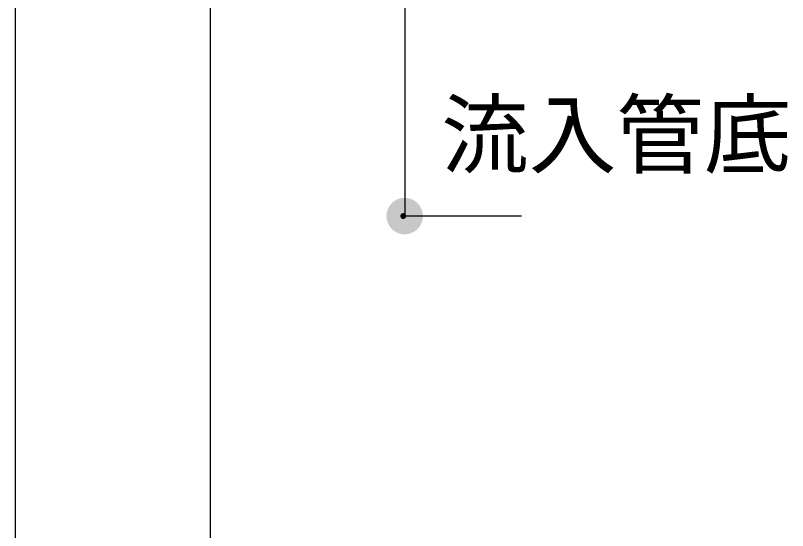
# Model space of a CAD drawing. Units: millimetres, scale not verified. Extents: x -23133 to 8910, y -6308 to 6308.
# Drawn here: x -7003 to -6210, y -2422 to -1893 of the extents above; entities that cross this region are included whole.
import ezdxf
from ezdxf.enums import TextEntityAlignment as Align

# ---------------------------------------------------------------- set-up
doc = ezdxf.new("R2010")
doc.units = ezdxf.units.MM
doc.header["$LTSCALE"] = 30
doc.layers.add('0-4_製作', color=3, linetype='Continuous', lineweight=25)
doc.layers.add('1-5_00クル-フ-6寸法', color=132, linetype='Continuous', lineweight=25)
doc.styles.add('ＭＳ ゴシック', font='')
doc.styles.get('ＭＳ ゴシック').set_extended_font_data('MS Gothic')

msp = doc.modelspace()

# ---------------------------------------------------------------- linework, layer by layer
at = {"layer": '0-4_製作', "color": 5}
for points in [[(-6607.57, -2098.37), (-6604.62, -2098.93), (-6607.62, -2098.74)], [(-6607.62, -2098.74), (-6604.62, -2098.93), (-6607.62, -2098.93)], [(-6607.62, -2098.93), (-6607.25, -2100.37), (-6607.6, -2099.31)], [(-6607.62, -2098.93), (-6607.05, -2100.69), (-6607.25, -2100.37)], [(-6604.62, -2098.93), (-6607.05, -2100.69), (-6607.62, -2098.93)], [(-6607.6, -2099.31), (-6607.41, -2100.03), (-6607.53, -2099.68)], [(-6607.6, -2099.31), (-6607.25, -2100.37), (-6607.41, -2100.03)], [(-6607.48, -2098), (-6604.62, -2098.93), (-6607.57, -2098.37)], [(-6607.34, -2097.65), (-6604.62, -2098.93), (-6607.48, -2098)], [(-6607.16, -2097.32), (-6604.62, -2098.93), (-6607.34, -2097.65)], [(-6606.94, -2097.02), (-6604.62, -2098.93), (-6607.16, -2097.32)], [(-6604.62, -2098.93), (-6606.81, -2100.98), (-6607.05, -2100.69)], [(-6606.68, -2096.74), (-6604.62, -2098.93), (-6606.94, -2097.02)], [(-6604.62, -2098.93), (-6606.54, -2101.24), (-6606.81, -2100.98)], [(-6606.39, -2096.5), (-6604.62, -2098.93), (-6606.68, -2096.74)], [(-6604.62, -2098.93), (-6606.23, -2101.46), (-6606.54, -2101.24)], [(-6606.07, -2096.3), (-6604.62, -2098.93), (-6606.39, -2096.5)], [(-6604.62, -2098.93), (-6605.9, -2101.64), (-6606.23, -2101.46)], [(-6605.73, -2096.14), (-6604.62, -2098.93), (-6606.07, -2096.3)], [(-6604.62, -2098.93), (-6605.55, -2101.78), (-6605.9, -2101.64)], [(-6605.37, -2096.02), (-6604.62, -2098.93), (-6605.73, -2096.14)], [(-6604.62, -2098.93), (-6605.19, -2101.88), (-6605.55, -2101.78)], [(-6605.37, -2096.02), (-6604.62, -2095.93), (-6604.62, -2098.93)], [(-6605, -2095.95), (-6604.62, -2095.93), (-6605.37, -2096.02)], [(-6604.62, -2098.93), (-6604.81, -2101.92), (-6605.19, -2101.88)], [(-6604.62, -2098.93), (-6604.62, -2101.93), (-6604.81, -2101.92)], [(-6604.62, -2095.93), (-6601.62, -2098.93), (-6604.62, -2098.93)], [(-6604.44, -2095.93), (-6601.62, -2098.93), (-6604.62, -2095.93)], [(-6604.62, -2098.93), (-6604.25, -2101.91), (-6604.62, -2101.93)], [(-6604.62, -2098.93), (-6603.88, -2101.83), (-6604.25, -2101.91)], [(-6604.62, -2098.93), (-6603.52, -2101.72), (-6603.88, -2101.83)], [(-6601.62, -2098.93), (-6603.52, -2101.72), (-6604.62, -2098.93)], [(-6604.06, -2095.98), (-6601.62, -2098.93), (-6604.44, -2095.93)], [(-6603.7, -2096.08), (-6601.62, -2098.93), (-6604.06, -2095.98)], [(-6603.35, -2096.21), (-6601.62, -2098.93), (-6603.7, -2096.08)], [(-6601.62, -2098.93), (-6603.18, -2101.56), (-6603.52, -2101.72)], [(-6603.02, -2096.4), (-6601.62, -2098.93), (-6603.35, -2096.21)], [(-6601.62, -2098.93), (-6602.86, -2101.36), (-6603.18, -2101.56)], [(-6602.71, -2096.62), (-6601.62, -2098.93), (-6603.02, -2096.4)], [(-6601.62, -2098.93), (-6602.57, -2101.12), (-6602.86, -2101.36)], [(-6602.44, -2096.88), (-6601.62, -2098.93), (-6602.71, -2096.62)], [(-6601.62, -2098.93), (-6602.31, -2100.84), (-6602.57, -2101.12)], [(-6602.2, -2097.17), (-6601.62, -2098.93), (-6602.44, -2096.88)], [(-6601.62, -2098.93), (-6602.09, -2100.54), (-6602.31, -2100.84)], [(-6602, -2097.48), (-6601.62, -2098.93), (-6602.2, -2097.17)], [(-6601.62, -2098.93), (-6601.91, -2100.21), (-6602.09, -2100.54)], [(-6602, -2097.48), (-6601.65, -2098.55), (-6601.62, -2098.93)], [(-6601.83, -2097.82), (-6601.65, -2098.55), (-6602, -2097.48)], [(-6601.62, -2098.93), (-6601.77, -2099.86), (-6601.91, -2100.21)], [(-6601.83, -2097.82), (-6601.72, -2098.18), (-6601.65, -2098.55)], [(-6601.62, -2098.93), (-6601.68, -2099.49), (-6601.77, -2099.86)], [(-6601.62, -2098.93), (-6601.63, -2099.12), (-6601.68, -2099.49)]]:
    msp.add_solid(points, dxfattribs=at)
at = {"layer": '1-5_00クル-フ-6寸法', "color": 4}
for p, q in [((-7003.12, -4008.93), (-7003.12, -1468.95)), ((-6603.12, -1468.95), (-6603.12, -2098.93)), ((-6803.12, -1718.95), (-6803.12, -3658.93)), ((-6483.12, -2098.93), (-6603.12, -2098.93))]:
    msp.add_line(p, q, dxfattribs=at)
at = {"layer": '1-5_00クル-フ-6寸法'}
for points in [[(-6603.12, -2098.93), (-6617.57, -2086.98), (-6615.96, -2085.26)], [(-6603.12, -2098.93), (-6615.96, -2085.26), (-6614.14, -2083.76)], [(-6603.12, -2098.93), (-6614.14, -2083.76), (-6612.16, -2082.5)], [(-6603.12, -2098.93), (-6612.16, -2082.5), (-6610.03, -2081.5)], [(-6603.12, -2098.93), (-6610.03, -2081.5), (-6607.79, -2080.77)], [(-6603.12, -2098.93), (-6607.79, -2080.77), (-6605.47, -2080.33)], [(-6603.12, -2098.93), (-6605.47, -2080.33), (-6603.12, -2080.18)], [(-6603.12, -2098.93), (-6603.12, -2080.18), (-6600.77, -2080.33)], [(-6603.12, -2098.93), (-6600.77, -2080.33), (-6598.46, -2080.77)], [(-6603.12, -2098.93), (-6598.46, -2080.77), (-6596.22, -2081.5)], [(-6603.12, -2098.93), (-6596.22, -2081.5), (-6594.09, -2082.5)], [(-6603.12, -2098.93), (-6594.09, -2082.5), (-6592.1, -2083.76)], [(-6603.12, -2098.93), (-6592.1, -2083.76), (-6590.29, -2085.26)], [(-6603.12, -2098.93), (-6590.29, -2085.26), (-6588.68, -2086.98)], [(-6603.12, -2098.93), (-6621.54, -2095.42), (-6620.96, -2093.13)], [(-6603.12, -2098.93), (-6620.96, -2093.13), (-6620.09, -2090.95)], [(-6603.12, -2098.93), (-6620.09, -2090.95), (-6618.96, -2088.88)], [(-6603.12, -2098.93), (-6618.96, -2088.88), (-6617.57, -2086.98)], [(-6603.12, -2098.93), (-6588.68, -2086.98), (-6587.29, -2088.88)], [(-6603.12, -2098.93), (-6587.29, -2088.88), (-6586.16, -2090.95)], [(-6603.12, -2098.93), (-6586.16, -2090.95), (-6585.29, -2093.13)], [(-6603.12, -2098.93), (-6585.29, -2093.13), (-6584.71, -2095.42)], [(-6603.12, -2098.93), (-6621.84, -2097.75), (-6621.54, -2095.42)], [(-6603.12, -2098.93), (-6621.84, -2100.11), (-6621.84, -2097.75)], [(-6603.12, -2098.93), (-6621.54, -2102.44), (-6621.84, -2100.11)], [(-6603.12, -2098.93), (-6620.96, -2104.72), (-6621.54, -2102.44)], [(-6603.12, -2098.93), (-6620.09, -2106.91), (-6620.96, -2104.72)], [(-6603.12, -2098.93), (-6618.96, -2108.98), (-6620.09, -2106.91)], [(-6603.12, -2098.93), (-6617.57, -2110.88), (-6618.96, -2108.98)], [(-6603.12, -2098.93), (-6615.96, -2112.6), (-6617.57, -2110.88)], [(-6603.12, -2098.93), (-6614.14, -2114.1), (-6615.96, -2112.6)], [(-6603.12, -2098.93), (-6612.16, -2115.36), (-6614.14, -2114.1)], [(-6603.12, -2098.93), (-6610.03, -2116.36), (-6612.16, -2115.36)], [(-6603.12, -2098.93), (-6607.79, -2117.09), (-6610.03, -2116.36)], [(-6603.12, -2098.93), (-6605.47, -2117.53), (-6607.79, -2117.09)], [(-6603.12, -2098.93), (-6603.12, -2117.68), (-6605.47, -2117.53)], [(-6603.12, -2098.93), (-6584.71, -2095.42), (-6584.41, -2097.75)], [(-6603.12, -2098.93), (-6584.41, -2097.75), (-6584.41, -2100.11)], [(-6603.12, -2098.93), (-6600.77, -2117.53), (-6603.12, -2117.68)], [(-6603.12, -2098.93), (-6598.46, -2117.09), (-6600.77, -2117.53)], [(-6603.12, -2098.93), (-6596.22, -2116.36), (-6598.46, -2117.09)], [(-6603.12, -2098.93), (-6594.09, -2115.36), (-6596.22, -2116.36)], [(-6603.12, -2098.93), (-6592.1, -2114.1), (-6594.09, -2115.36)], [(-6603.12, -2098.93), (-6590.29, -2112.6), (-6592.1, -2114.1)], [(-6603.12, -2098.93), (-6588.68, -2110.88), (-6590.29, -2112.6)], [(-6603.12, -2098.93), (-6587.29, -2108.98), (-6588.68, -2110.88)], [(-6603.12, -2098.93), (-6586.16, -2106.91), (-6587.29, -2108.98)], [(-6603.12, -2098.93), (-6585.29, -2104.72), (-6586.16, -2106.91)], [(-6603.12, -2098.93), (-6584.71, -2102.44), (-6585.29, -2104.72)], [(-6603.12, -2098.93), (-6584.41, -2100.11), (-6584.71, -2102.44)]]:
    msp.add_solid(points, dxfattribs=at)

# ---------------------------------------------------------------- texts
at = {"layer": '1-5_00クル-フ-6寸法', "color": 4, "style": 'ＭＳ ゴシック'}
msp.add_text('流入管底', height=65.98, dxfattribs=at).set_placement((-6565.59, -2067.89), align=Align.BOTTOM_LEFT)

doc.saveas('drawing.dxf')
